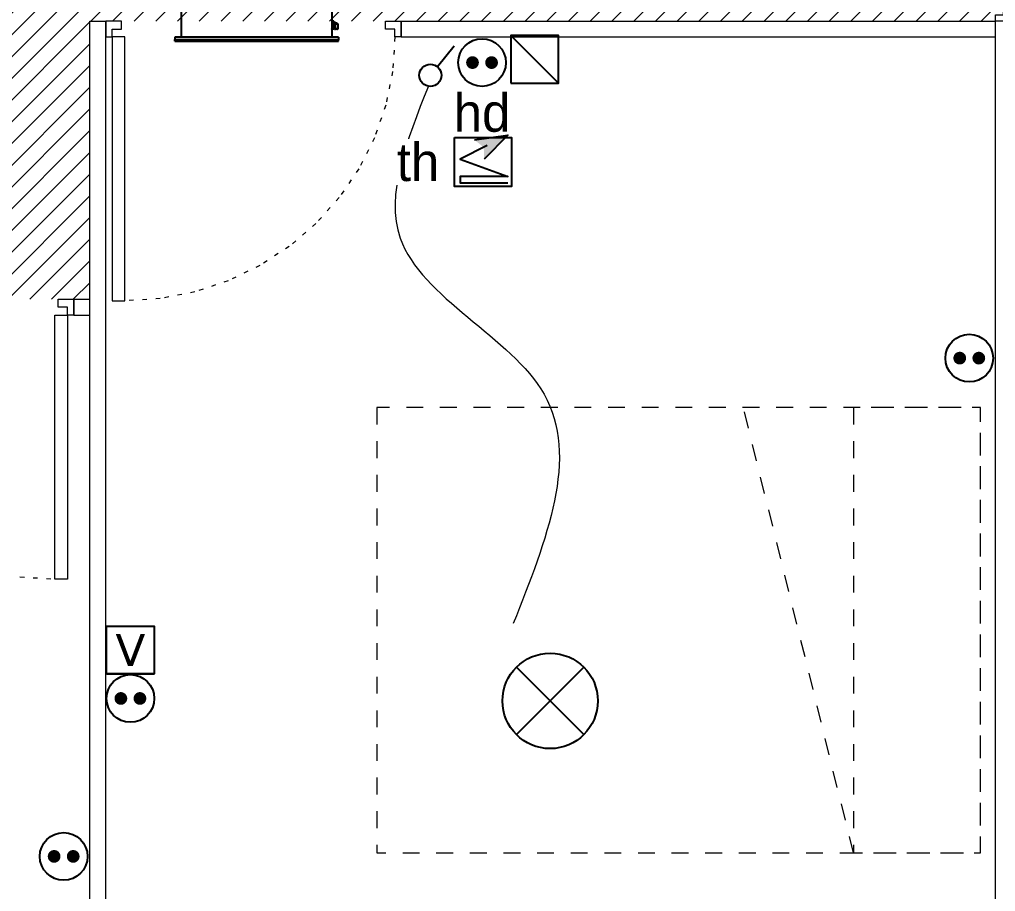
# Model space of a CAD drawing. Header units: centimetres. Extents: x 2666 to 9670, y 1889 to 5633.
# Drawn here: x 5500.8 to 5808, y 3698.1 to 3972.4 of the extents above; entities that cross this region are included whole.
import ezdxf

# ---------------------------------------------------------------- set-up
doc = ezdxf.new("R2010")
doc.units = ezdxf.units.CM
doc.header["$LTSCALE"] = 12.7
doc.linetypes.add('Style de ligne -18', pattern=[0.328084, 0.109361, -0.218723])
doc.linetypes.add('VW-01', pattern=[0.83312, 0.41656, -0.41656])
for name, color, linetype, lineweight in [('B Faux plafonds-1', 7, 'Continuous', 5), ('B Général', 7, 'Continuous', 5), ('prlm-ELEC-CFA', 1, 'Continuous', 25), ('prlm-ELEC-CFO', 1, 'Continuous', 25)]:
    doc.layers.add(name, color=color, linetype=linetype, lineweight=lineweight)
doc.layers.add('prlm-CHAUFF', color=4, linetype='Continuous')
doc.styles.add('prlm-elec-cfa', font='comic.ttf', dxfattribs={"height": 12})
doc.styles.add('prlm-elec-cfo', font='comic.ttf', dxfattribs={"height": 12})

# ---------------------------------------------------------------- blocks, each defined once
blk = doc.blocks.new('xi.th-ch')
at = {"layer": 'prlm-CHAUFF', "color": 0, "linetype": 'ByBlock', "lineweight": -2, "flags": 128}
blk.add_lwpolyline([(-7.5, 7.5), (7.5, 7.5), (7.5, -7.5), (-7.5, -7.5)], close=True, dxfattribs=at)
at = {"layer": 'prlm-CHAUFF', "color": 0}
blk.add_lwpolyline([(-7.5, -7.5), (7.5, 7.5)], dxfattribs=at)
blk = doc.blocks.new('xi.PC')
at = {"color": 0, "lineweight": 5}
blk.add_wipeout([(-7.5, -7.5), (7.5, -7.5), (7.5, 7.5), (-7.5, 7.5)], dxfattribs=at).dxf.layer = 'prlm-ELEC-CFO'
at = {"layer": 'prlm-ELEC-CFO', "color": 0, "linetype": 'ByBlock', "lineweight": 5, "const_width": 2}
for points in [[(-4, 0, 1), (-2, 0, 1)], [(2, 0, 1), (4, 0, 1)]]:
    blk.add_lwpolyline(points, format="xyb", close=True, dxfattribs=at)
at = {"layer": 'prlm-ELEC-CFO', "color": 0, "linetype": 'ByBlock', "lineweight": -2}
blk.add_circle((0, 0), 7.5, dxfattribs=at)
blk = doc.blocks.new('xi.PTCE')
at = {"layer": 'prlm-ELEC-CFO', "color": 0}
for points in [[(-10.61, 10.61), (10.61, -10.61)], [(10.61, 10.61), (-10.61, -10.61)]]:
    blk.add_lwpolyline(points, dxfattribs=at)
at = {"layer": 'prlm-ELEC-CFO', "color": 0, "linetype": 'ByBlock'}
blk.add_circle((0, 0), 15, dxfattribs=at)
blk = doc.blocks.new('xi.SA')
at = {"layer": 'prlm-ELEC-CFO', "color": 0}
blk.add_lwpolyline([(0.2, -1.28), (5.5, 5.28)], dxfattribs=at)
blk.add_circle((-2, -4), 3.5, dxfattribs=at)
blk = doc.blocks.new('xi.PCHD')
at = {"color": 0, "lineweight": 5}
blk.add_wipeout([(-7.5, -7.5), (7.5, -7.5), (7.5, 7.5), (-7.5, 7.5)], dxfattribs=at).dxf.layer = 'prlm-ELEC-CFO'
at = {"layer": 'prlm-ELEC-CFO', "color": 0, "linetype": 'ByBlock', "lineweight": 5, "const_width": 2}
for points in [[(-4, 0, 1), (-2, 0, 1)], [(2, 0, 1), (4, 0, 1)]]:
    blk.add_lwpolyline(points, format="xyb", close=True, dxfattribs=at)
at = {"layer": 'prlm-ELEC-CFO', "color": 0, "linetype": 'ByBlock', "lineweight": -2}
blk.add_circle((0, 0), 7.5, dxfattribs=at)
blk = doc.blocks.new('xi.TV')
at = {"layer": 'prlm-ELEC-CFA', "color": 0, "linetype": 'ByBlock', "lineweight": -2, "flags": 128}
blk.add_lwpolyline([(-7.5, 7.5), (7.5, 7.5), (7.5, -7.5), (-7.5, -7.5)], close=True, dxfattribs=at)
at = {"layer": 'prlm-ELEC-CFA', "color": 0, "linetype": 'ByBlock', "insert": (0, 0), "char_height": 10, "width": 11.36, "attachment_point": 5}
blk.add_mtext('{\\fVerdana|b0|i0|c0|p34;V}', dxfattribs=at)
blk = doc.blocks.new('Groupe-9-1')
at = {"layer": 'B Général', "color": 7, "linetype": 'VW-01', "lineweight": 5}
blk.add_line((70, -114.99), (-70, -80.35), dxfattribs=at)
at = {"layer": 'B Général', "linetype": 'VW-01', "flags": 128}
for points in [[(-70, 35), (70, 35), (70, -155), (-70, -155)], [(-70, -114.99), (70, -114.99), (70, -155), (-70, -155)]]:
    blk.add_lwpolyline(points, close=True, dxfattribs=at)
blk = doc.blocks.new('xi.TH')
at = {"color": 0, "lineweight": 5}
blk.add_wipeout([(-7.5, -7.5), (7.5, -7.5), (7.5, 7.5), (-7.5, 7.5)], dxfattribs=at).dxf.layer = 'prlm-ELEC-CFA'
at = {"layer": 'prlm-ELEC-CFA', "lineweight": 5}
blk.add_hatch(color=0, dxfattribs=at).paths.add_polyline_path([(-3, 6), (-0.1, 3.7), (0, 0), (7.5, 7.5)])
at = {"layer": 'prlm-ELEC-CFA', "color": 0}
for points in [[(-3, 6), (7.5, 7.5), (0, 0)], [(0.95, 4.23), (-7.5, 0), (7.5, -5.5), (-7.5, -5.5), (-7.5, -7.5), (7.5, -7.5)]]:
    blk.add_lwpolyline(points, dxfattribs=at)

msp = doc.modelspace()

# ---------------------------------------------------------------- hatches: boundary and pattern name
at = {"layer": 'B Faux plafonds-1', "linetype": 'Continuous', "lineweight": 5, "true_color": 0xaaaaaa}
h = msp.add_hatch(dxfattribs=at)
h.set_pattern_fill('F_P__SOFFITE', color=253, style=0, pattern_type=2)
h.set_pattern_definition([(45, (0, 0.2205), (-3.5277778, 3.3072917), [])])
h.paths.add_polyline_path([(5687.94, 4069.39), (5687.95, 4069.39), (5687.95, 4134.39), (5807.96, 4134.39), (5807.96, 3971.89), (5522.96, 3971.89), (5522.96, 3884.39), (5063.69, 3884.39), (5063.69, 3984.39), (5422.09, 3984.39), (5422.09, 4134.39), (5652.94, 4134.39), (5652.94, 4067.39), (5687.94, 4067.39)])

# ---------------------------------------------------------------- linework, layer by layer
at = {"layer": 'B Général', "color": 7, "linetype": 'Continuous', "lineweight": 13}
for p, q in [((5522.96, 3549.39), (5522.96, 3971.89)), ((5522.96, 3971.89), (5527.96, 3971.89)), ((5620.96, 3971.89), (5807.96, 3971.89)), ((5807.96, 3549.39), (5807.96, 3971.89)), ((5527.96, 3549.39), (5527.96, 3966.89)), ((5620.96, 3966.89), (5807.96, 3966.89)), ((5517.96, 3884.39), (5522.96, 3884.39)), ((5517.96, 3879.39), (5522.96, 3879.39))]:
    msp.add_line(p, q, dxfattribs=at)
at = {"layer": 'B Général', "color": 7, "linetype": 'Continuous', "lineweight": 5}
for p, q in [((5522.96, 3884.39), (5522.96, 3971.89)), ((5522.96, 3971.89), (5527.96, 3971.89)), ((5527.96, 3966.89), (5527.96, 3971.89)), ((5532.96, 3971.89), (5527.96, 3971.89)), ((5527.96, 3971.89), (5527.96, 3966.89)), ((5532.96, 3969.39), (5532.96, 3971.89)), ((5620.96, 3971.89), (5807.96, 3971.89)), ((5620.96, 3966.89), (5620.96, 3971.89)), ((5812.96, 3971.89), (5807.96, 3971.89)), ((5529.96, 3966.89), (5529.96, 3969.39)), ((5529.96, 3969.39), (5532.96, 3969.39)), ((5527.96, 3549.39), (5527.96, 3966.89)), ((5527.96, 3966.89), (5529.96, 3966.89)), ((5620.96, 3966.89), (5807.96, 3966.89)), ((5807.96, 3549.39), (5807.96, 3966.89)), ((5517.96, 3884.39), (5522.96, 3884.39)), ((5517.96, 3879.39), (5517.96, 3884.39)), ((5517.96, 3879.39), (5522.96, 3879.39)), ((5522.96, 3549.39), (5522.96, 3879.39))]:
    msp.add_line(p, q, dxfattribs=at)
at = {"layer": 'B Général'}
for p, q in [((5529.96, 3966.89), (5529.96, 3883.89)), ((5533.96, 3966.89), (5529.96, 3966.89)), ((5533.96, 3883.89), (5533.96, 3966.89)), ((5529.96, 3883.89), (5533.96, 3883.89))]:
    msp.add_line(p, q, dxfattribs=at)
at = {"layer": 'B Général', "linetype": 'Style de ligne -18', "lineweight": 5}
for p, q in [((5618.96, 3966.89), (5618.24, 3956.06)), ((5618.24, 3956.06), (5616.07, 3945.41)), ((5616.07, 3945.41), (5612.49, 3935.13)), ((5612.49, 3935.13), (5607.58, 3925.39)), ((5607.58, 3925.39), (5601.4, 3916.36)), ((5601.4, 3916.36), (5594.07, 3908.2)), ((5594.07, 3908.2), (5585.71, 3901.04)), ((5585.71, 3901.04), (5576.46, 3895.01)), ((5576.46, 3895.01), (5566.49, 3890.21)), ((5566.49, 3890.21), (5555.96, 3886.72)), ((5555.96, 3886.72), (5545.06, 3884.6)), ((5545.06, 3884.6), (5533.96, 3883.89))]:
    msp.add_line(p, q, dxfattribs=at)
at = {"layer": 'B Général', "color": 7, "linetype": 'Continuous', "lineweight": 5, "flags": 128}
for points in [[(5807.96, 3971.89), (5807.96, 3973.89), (5810.46, 3973.89), (5810.46, 3976.89), (5812.96, 3976.89), (5812.96, 3971.89)], [(5620.96, 3966.89), (5618.96, 3966.89), (5618.96, 3969.39), (5615.96, 3969.39), (5615.96, 3971.89), (5620.96, 3971.89), (5620.96, 3971.89), (5620.96, 3971.89), (5620.96, 3967.6), (5620.96, 3967.6)], [(5517.96, 3879.39), (5515.96, 3879.39), (5515.96, 3881.89), (5512.96, 3881.89), (5512.96, 3884.39), (5517.96, 3884.39)]]:
    msp.add_lwpolyline(points, close=True, dxfattribs=at)
at = {"layer": 'B Général', "linetype": 'Style de ligne -18', "lineweight": 5, "flags": 128}
msp.add_lwpolyline([(5426.96, 3879.39), (5427.69, 3868.56), (5429.86, 3857.91), (5433.43, 3847.63), (5438.35, 3837.89), (5444.53, 3828.86), (5451.86, 3820.7), (5460.22, 3813.54), (5469.46, 3807.51), (5479.44, 3802.71), (5489.97, 3799.22), (5500.87, 3797.1), (5511.96, 3796.39)], dxfattribs=at)
at = {"layer": 'B Général', "flags": 128}
msp.add_lwpolyline([(5515.96, 3879.39), (5515.96, 3796.39), (5511.96, 3796.39), (5511.96, 3879.39)], close=True, dxfattribs=at)
at = {"layer": 'prlm-CHAUFF', "ltscale": 50}
for p, q in [((5551.73, 3974.84), (5551.73, 3966.84)), ((5599.13, 3974.84), (5599.13, 3966.84)), ((5599.61, 3971.31), (5599.13, 3971.64)), ((5599.49, 3971.25), (5599.13, 3971.5)), ((5599.78, 3971.69), (5599.76, 3971.73)), ((5599.78, 3971.2), (5599.78, 3971.69)), ((5599.78, 3971.69), (5599.78, 3971.69)), ((5599.84, 3971.63), (5599.86, 3971.67)), ((5599.84, 3971.63), (5599.84, 3971.16)), ((5600.44, 3971.27), (5599.84, 3971.63)), ((5599.86, 3971.67), (5600.47, 3971.31)), ((5599.13, 3969.44), (5599.49, 3969.44)), ((5599.13, 3969.4), (5599.16, 3969.44)), ((5599.22, 3969.44), (5599.31, 3969.35)), ((5599.31, 3969.35), (5599.4, 3969.44)), ((5599.46, 3969.44), (5599.55, 3969.35)), ((5599.49, 3969.44), (5599.49, 3971.25)), ((5600.07, 3970.88), (5599.49, 3971.25)), ((5600.06, 3969.44), (5599.49, 3969.44)), ((5599.55, 3969.35), (5599.64, 3969.44)), ((5599.63, 3971.3), (5599.61, 3971.31)), ((5599.61, 3969.4), (5599.66, 3969.35)), ((5599.96, 3971.08), (5599.63, 3971.3)), ((5599.66, 3969.35), (5599.73, 3969.41)), ((5599.7, 3969.44), (5599.79, 3969.35)), ((5599.79, 3969.35), (5599.88, 3969.44)), ((5599.85, 3969.4), (5599.91, 3969.35)), ((5599.91, 3969.35), (5599.98, 3969.42)), ((5599.97, 3969.44), (5600.06, 3969.35)), ((5600.06, 3969.44), (5600.07, 3969.44)), ((5601.09, 3969.44), (5600.06, 3969.44)), ((5600.06, 3969.35), (5600.15, 3969.44)), ((5600.07, 3970.88), (5600.14, 3970.85)), ((5600.07, 3969.44), (5600.07, 3970.88)), ((5600.14, 3969.49), (5600.07, 3969.44)), ((5600.13, 3969.42), (5600.2, 3969.35)), ((5600.14, 3970.85), (5600.14, 3969.49)), ((5600.14, 3969.49), (5601.14, 3969.49)), ((5600.15, 3969.44), (5600.24, 3969.35)), ((5600.2, 3969.35), (5600.22, 3969.37)), ((5600.24, 3969.35), (5600.33, 3969.44)), ((5600.33, 3969.43), (5600.41, 3969.35)), ((5600.41, 3969.35), (5600.5, 3969.44)), ((5600.47, 3971.31), (5600.44, 3971.27)), ((5600.44, 3971.09), (5600.44, 3971.27)), ((5600.45, 3971.26), (5600.44, 3971.27)), ((5600.44, 3969.38), (5600.48, 3969.35)), ((5600.48, 3971.3), (5600.45, 3971.26)), ((5600.45, 3971.26), (5600.45, 3971.09)), ((5600.71, 3971.09), (5600.45, 3971.26)), ((5600.47, 3971.31), (5600.48, 3971.3)), ((5600.48, 3971.3), (5600.82, 3971.08)), ((5600.48, 3969.42), (5600.56, 3969.35)), ((5600.48, 3969.35), (5600.52, 3969.39)), ((5600.56, 3969.35), (5600.65, 3969.44)), ((5600.62, 3969.41), (5600.68, 3969.35)), ((5600.68, 3969.35), (5600.77, 3969.44)), ((5600.7, 3969.36), (5600.72, 3969.35)), ((5600.72, 3969.35), (5600.75, 3969.38)), ((5600.73, 3969.4), (5600.79, 3969.35)), ((5600.79, 3969.35), (5600.88, 3969.44)), ((5600.83, 3969.39), (5600.87, 3969.35)), ((5600.87, 3969.35), (5600.96, 3969.44)), ((5600.9, 3969.38), (5600.94, 3969.35)), ((5600.94, 3969.35), (5601.03, 3969.44)), ((5600.96, 3969.37), (5600.98, 3969.35)), ((5600.98, 3969.35), (5601.07, 3969.44)), ((5601.14, 3969.49), (5601.09, 3969.44)), ((5601.09, 3969.44), (5601.09, 3969.44)), ((5601.14, 3969.49), (5601.14, 3970.85)), ((5549.68, 3966.84), (5549.68, 3966.1)), ((5601.18, 3966.84), (5549.68, 3966.84)), ((5549.68, 3966.03), (5549.68, 3966.1)), ((5549.68, 3966.1), (5601.18, 3966.1)), ((5549.68, 3965.54), (5549.68, 3966.03)), ((5601.18, 3966.03), (5549.68, 3966.03)), ((5549.68, 3965.54), (5601.18, 3965.54)), ((5599.18, 3965.84), (5551.68, 3965.84)), ((5551.68, 3965.78), (5551.68, 3965.84)), ((5551.88, 3965.84), (5551.68, 3965.78)), ((5551.68, 3965.78), (5599.18, 3965.78)), ((5599.18, 3965.73), (5551.68, 3965.73)), ((5551.68, 3965.68), (5551.68, 3965.73)), ((5551.83, 3965.73), (5551.68, 3965.68)), ((5551.68, 3965.68), (5599.18, 3965.68)), ((5599.18, 3965.64), (5551.68, 3965.64)), ((5551.68, 3965.6), (5551.68, 3965.64)), ((5551.79, 3965.64), (5551.68, 3965.6)), ((5551.68, 3965.6), (5599.18, 3965.6)), ((5599.18, 3965.58), (5551.68, 3965.58)), ((5551.68, 3965.56), (5551.68, 3965.58)), ((5551.74, 3965.58), (5551.68, 3965.56)), ((5551.68, 3965.56), (5599.18, 3965.56)), ((5599.18, 3965.54), (5551.68, 3965.54)), ((5551.68, 3965.54), (5599.18, 3965.54)), ((5551.68, 3965.54), (5551.68, 3965.54)), ((5551.7, 3965.54), (5551.68, 3965.54)), ((5599.18, 3965.78), (5598.98, 3965.84)), ((5599.18, 3965.68), (5599.02, 3965.73)), ((5599.18, 3965.6), (5599.07, 3965.64)), ((5599.18, 3965.56), (5599.11, 3965.58)), ((5599.18, 3965.54), (5599.15, 3965.54)), ((5599.18, 3965.84), (5599.18, 3965.78)), ((5599.18, 3965.73), (5599.18, 3965.68)), ((5599.18, 3965.64), (5599.18, 3965.6)), ((5599.18, 3965.58), (5599.18, 3965.56)), ((5599.18, 3965.54), (5599.18, 3965.54)), ((5601.18, 3966.84), (5601.18, 3966.1)), ((5601.18, 3966.1), (5601.18, 3966.03)), ((5601.18, 3965.54), (5601.18, 3966.03))]:
    msp.add_line(p, q, dxfattribs=at)
for centre, radius, start, end in [((5593.07, 3959.61), 13.85, 61.9182, 64.0515), ((5593.19, 3959.95), 13.43, 62.115, 63.7632), ((5593.71, 3960.8), 12.5, 61.3177, 61.5903), ((5600.18, 3972.29), 0.703, 233.033, 242.9325), ((5600.15, 3971.95), 0.448, 214.6713, 225.4982), ((5601.31, 3971.76), 0.836, 234.1326, 239.2425), ((5593.71, 3960.8), 12.5, 53.7494, 55.0637)]:
    msp.add_arc(centre, radius, start, end, dxfattribs=at)
for points, knots in [([(5599.66, 3971.79), (5599.66, 3971.79), (5599.65, 3971.8), (5599.64, 3971.8), (5599.63, 3971.81), (5599.62, 3971.81), (5599.6, 3971.81), (5599.59, 3971.82), (5599.57, 3971.82), (5599.56, 3971.82), (5599.54, 3971.82), (5599.52, 3971.83), (5599.5, 3971.83), (5599.48, 3971.83), (5599.45, 3971.83), (5599.4, 3971.82), (5599.36, 3971.82), (5599.31, 3971.81), (5599.26, 3971.81), (5599.21, 3971.8), (5599.17, 3971.79), (5599.14, 3971.78), (5599.13, 3971.78)], [0.1059402, 0.1059402, 0.1059402, 0.1059402, 0.1359504, 0.1694868, 0.202886, 0.2361704, 0.2693627, 0.3024859, 0.3355633, 0.3686184, 0.401675, 0.434757, 0.4678887, 0.5010941, 0.5629781, 0.6246926, 0.6863942, 0.7482374, 0.8103737, 0.8729511, 0.9361135, 0.9654522, 0.9654522, 0.9654522, 0.9654522]), ([(5599.13, 3971.74), (5599.13, 3971.74), (5599.15, 3971.75), (5599.17, 3971.75), (5599.2, 3971.76), (5599.23, 3971.76), (5599.26, 3971.77), (5599.29, 3971.77), (5599.32, 3971.78), (5599.35, 3971.78), (5599.37, 3971.79), (5599.4, 3971.79), (5599.42, 3971.79), (5599.44, 3971.79), (5599.47, 3971.8), (5599.49, 3971.8), (5599.51, 3971.8), (5599.54, 3971.8), (5599.57, 3971.8), (5599.6, 3971.79), (5599.63, 3971.79), (5599.66, 3971.78), (5599.69, 3971.78), (5599.71, 3971.77), (5599.73, 3971.76), (5599.75, 3971.74), (5599.75, 3971.73), (5599.76, 3971.73)], [0.053874, 0.053874, 0.053874, 0.053874, 0.0607104, 0.0907643, 0.1206402, 0.1503557, 0.1799287, 0.2093776, 0.238721, 0.2679778, 0.2971672, 0.3263086, 0.3554219, 0.3845269, 0.4136437, 0.4427926, 0.4719939, 0.5012681, 0.5562327, 0.6110034, 0.6657154, 0.7205017, 0.7754929, 0.8308166, 0.8865967, 0.9429527, 1, 1, 1, 1]), ([(5599.78, 3971.69), (5599.78, 3971.69), (5599.77, 3971.7), (5599.77, 3971.71), (5599.76, 3971.71), (5599.75, 3971.72), (5599.74, 3971.73), (5599.73, 3971.73), (5599.72, 3971.74), (5599.7, 3971.74), (5599.69, 3971.74), (5599.68, 3971.75), (5599.66, 3971.75), (5599.64, 3971.75), (5599.63, 3971.76), (5599.61, 3971.76), (5599.59, 3971.76), (5599.57, 3971.76), (5599.55, 3971.76), (5599.52, 3971.76), (5599.47, 3971.76), (5599.43, 3971.75), (5599.38, 3971.75), (5599.33, 3971.74), (5599.27, 3971.73), (5599.22, 3971.72), (5599.17, 3971.71), (5599.14, 3971.7), (5599.13, 3971.7)], [0, 0, 0, 0, 0.0300773, 0.0600539, 0.0899314, 0.1197114, 0.1493956, 0.1789856, 0.2084831, 0.2378898, 0.2672073, 0.2964374, 0.3255817, 0.3546421, 0.3836203, 0.4125181, 0.4413372, 0.4700795, 0.4987468, 0.5532579, 0.6080368, 0.6630958, 0.7184471, 0.7741027, 0.8300742, 0.8863734, 0.9430116, 0.9677174, 0.9677174, 0.9677174, 0.9677174]), ([(5600.08, 3971.04), (5600.07, 3971.04), (5600.07, 3971.04), (5600.07, 3971.04), (5600.06, 3971.04), (5600.05, 3971.04), (5600.05, 3971.04), (5600.04, 3971.04), (5600.03, 3971.04), (5600.02, 3971.05), (5600, 3971.06), (5599.98, 3971.07), (5599.97, 3971.07), (5599.96, 3971.08)], [0, 0, 0, 0, 0.061789, 0.122374, 0.182441, 0.242697, 0.303842, 0.366548, 0.43144, 0.49908, 0.668346, 0.832646, 1, 1, 1, 1]), ([(5600.87, 3971.05), (5600.87, 3971.05), (5600.86, 3971.05), (5600.85, 3971.06), (5600.84, 3971.06), (5600.83, 3971.07), (5600.81, 3971.07), (5600.8, 3971.08), (5600.78, 3971.08), (5600.77, 3971.09), (5600.75, 3971.09), (5600.73, 3971.09), (5600.71, 3971.09), (5600.69, 3971.1), (5600.67, 3971.1), (5600.65, 3971.1), (5600.63, 3971.1), (5600.6, 3971.1), (5600.56, 3971.1), (5600.51, 3971.1), (5600.46, 3971.09), (5600.4, 3971.09), (5600.34, 3971.08), (5600.28, 3971.07), (5600.21, 3971.06), (5600.15, 3971.05), (5600.1, 3971.04), (5600.08, 3971.04)], [0.0304712, 0.0304712, 0.0304712, 0.0304712, 0.0599457, 0.0897682, 0.1195016, 0.1491541, 0.1787343, 0.2082505, 0.2377114, 0.2671256, 0.2965018, 0.3258487, 0.355175, 0.3844897, 0.4138015, 0.4431194, 0.4724522, 0.5018089, 0.5568669, 0.611863, 0.6668562, 0.7219052, 0.7770682, 0.8324028, 0.8879658, 0.9438132, 1, 1, 1, 1]), ([(5601.14, 3970.85), (5601.11, 3970.88), (5601.08, 3970.9), (5600.97, 3970.93), (5600.91, 3970.94), (5600.78, 3970.94), (5600.73, 3970.94), (5600.64, 3970.93), (5600.58, 3970.92), (5600.41, 3970.9), (5600.28, 3970.88), (5600.14, 3970.85)], [0, 0, 0, 0, 0.25, 0.25, 0.5, 0.5, 0.625, 0.625, 0.75, 0.75, 1, 1, 1, 1])]:
    msp.add_open_spline(points, degree=3, knots=knots, dxfattribs=at)
at = {"layer": 'prlm-ELEC-CFO', "lineweight": 13}
msp.add_spline([(5629.49, 3951.4), (5620.63, 3903.62), (5665.9, 3854.55), (5656.23, 3782.41)], degree=3, dxfattribs=at)

# ---------------------------------------------------------------- block references
at = {"layer": 'B Général', "extrusion": (0, 0, -1), "zscale": -1, "rotation": 270}
msp.add_blockref('Groupe-9-1', (-5648.28, 3780.32), dxfattribs=at)
at = {"layer": 'prlm-ELEC-CFO'}
for name, p in [('xi.SA', (5632.12, 3958.84)), ('xi.PTCE', (5667.81, 3758.08))]:
    msp.add_blockref(name, p, dxfattribs=at)
at = {"layer": 'prlm-ELEC-CFO', "xscale": -1, "rotation": 180}
msp.add_blockref('xi.th-ch', (5662.94, 3959.84), dxfattribs=at)

# ---------------------------------------------------------------- next in the draw order: block references
at = {"layer": 'prlm-ELEC-CFO'}
for name, p in [('xi.PCHD', (5646.38, 3958.84)), ('xi.PC', (5799.72, 3865.88)), ('xi.PC', (5535.72, 3758.84)), ('xi.PC', (5514.72, 3709.17))]:
    msp.add_blockref(name, p, dxfattribs=at)

# ---------------------------------------------------------------- next in the draw order: texts
at = {"layer": 'prlm-ELEC-CFO', "lineweight": 20, "insert": (5626.24, 3927.5), "char_height": 12, "attachment_point": 5, "line_spacing_factor": 0.8, "style": 'prlm-elec-cfa', "bg_fill": 3, "box_fill_scale": 1.1, "bg_fill_color": 256, "bg_fill_transparency": 0}
msp.add_mtext('th', dxfattribs=at)

# ---------------------------------------------------------------- next in the draw order: block references
at = {"layer": 'prlm-ELEC-CFA'}
msp.add_blockref('xi.TV', (5535.72, 3774.07), dxfattribs=at)

# ---------------------------------------------------------------- next in the draw order: texts
at = {"layer": 'prlm-ELEC-CFO', "lineweight": 20, "insert": (5646.38, 3943), "char_height": 12, "attachment_point": 5, "line_spacing_factor": 0.8, "style": 'prlm-elec-cfo', "bg_fill": 3, "box_fill_scale": 1.1, "bg_fill_color": 256, "bg_fill_transparency": 0}
msp.add_mtext('hd', dxfattribs=at)

# ---------------------------------------------------------------- next in the draw order: block references
at = {"layer": 'prlm-ELEC-CFO'}
msp.add_blockref('xi.TH', (5647.03, 3928.49), dxfattribs=at)

# ---------------------------------------------------------------- next in the draw order: linework, layer by layer
msp.add_lwpolyline([(5637.67, 3935.29), (5655.7, 3935.29), (5655.7, 3919.87), (5637.67, 3919.87)], close=True, dxfattribs=at)

doc.saveas('drawing.dxf')
